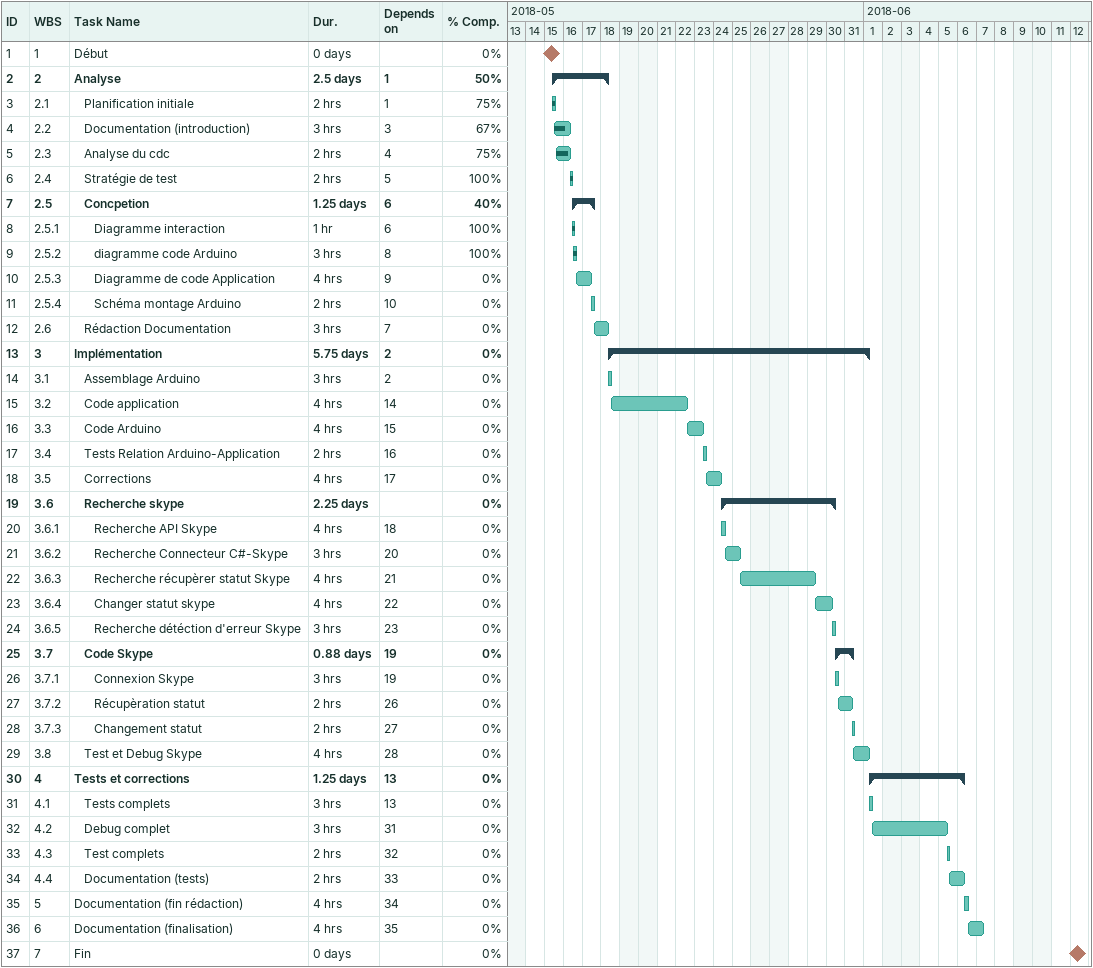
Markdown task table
| ID | WBS | Task | Duration | Start | Finish | Predecessors | % complete |
|---|---|---|---|---|---|---|---|
| 1 | 1 | Début | 0d | 2018-05-15 | 2018-05-15 |  | 0 |
| 2 | 2 | **Analyse** | 2.5d | 2018-05-15 | 2018-05-18 | 1 | 50 |
| 3 | 2.1 | Planification initiale | 2h | 2018-05-15 | 2018-05-15 | 1 | 75 |
| 4 | 2.2 | Documentation (introduction) | 3h | 2018-05-15 | 2018-05-16 | 3 | 67 |
| 5 | 2.3 | Analyse du cdc | 2h | 2018-05-15 | 2018-05-16 | 4 | 75 |
| 6 | 2.4 | Stratégie de test | 2h | 2018-05-16 | 2018-05-16 | 5 | 100 |
| 7 | 2.5 | **Concpetion** | 1.25d | 2018-05-16 | 2018-05-17 | 6 | 40 |
| 8 | 2.5.1 | Diagramme interaction | 1h | 2018-05-16 | 2018-05-16 | 6 | 100 |
| 9 | 2.5.2 | diagramme code Arduino | 3h | 2018-05-16 | 2018-05-16 | 8 | 100 |
| 10 | 2.5.3 | Diagramme de code Application | 4h | 2018-05-16 | 2018-05-17 | 9 | 0 |
| 11 | 2.5.4 | Schéma montage Arduino | 2h | 2018-05-17 | 2018-05-17 | 10 | 0 |
| 12 | 2.6 | Rédaction Documentation | 3h | 2018-05-17 | 2018-05-18 | 7 | 0 |
| 13 | 3 | **Implémentation** | 5.75d | 2018-05-18 | 2018-06-01 | 2 | 0 |
| 14 | 3.1 | Assemblage Arduino | 3h | 2018-05-18 | 2018-05-18 | 2 | 0 |
| 15 | 3.2 | Code application | 4h | 2018-05-18 | 2018-05-22 | 14 | 0 |
| 16 | 3.3 | Code Arduino | 4h | 2018-05-22 | 2018-05-23 | 15 | 0 |
| 17 | 3.4 | Tests Relation Arduino-Application | 2h | 2018-05-23 | 2018-05-23 | 16 | 0 |
| 18 | 3.5 | Corrections | 4h | 2018-05-23 | 2018-05-24 | 17 | 0 |
| 19 | 3.6 | **Recherche skype** | 2.25d | 2018-05-24 | 2018-05-30 |  | 0 |
| 20 | 3.6.1 | Recherche API Skype | 4h | 2018-05-24 | 2018-05-24 | 18 | 0 |
| 21 | 3.6.2 | Recherche Connecteur C#-Skype | 3h | 2018-05-24 | 2018-05-25 | 20 | 0 |
| 22 | 3.6.3 | Recherche récupèrer statut Skype | 4h | 2018-05-25 | 2018-05-29 | 21 | 0 |
| 23 | 3.6.4 | Changer statut skype | 4h | 2018-05-29 | 2018-05-30 | 22 | 0 |
| 24 | 3.6.5 | Recherche détéction d'erreur Skype | 3h | 2018-05-30 | 2018-05-30 | 23 | 0 |
| 25 | 3.7 | **Code Skype** | 0.88d | 2018-05-30 | 2018-05-31 | 19 | 0 |
| 26 | 3.7.1 | Connexion Skype | 3h | 2018-05-30 | 2018-05-30 | 19 | 0 |
| 27 | 3.7.2 | Récupèration statut | 2h | 2018-05-30 | 2018-05-31 | 26 | 0 |
| 28 | 3.7.3 | Changement statut | 2h | 2018-05-31 | 2018-05-31 | 27 | 0 |
| 29 | 3.8 | Test et Debug Skype | 4h | 2018-05-31 | 2018-06-01 | 28 | 0 |
| 30 | 4 | **Tests et corrections** | 1.25d | 2018-06-01 | 2018-06-06 | 13 | 0 |
| 31 | 4.1 | Tests complets | 3h | 2018-06-01 | 2018-06-01 | 13 | 0 |
| 32 | 4.2 | Debug complet | 3h | 2018-06-01 | 2018-06-05 | 31 | 0 |
| 33 | 4.3 | Test complets | 2h | 2018-06-05 | 2018-06-05 | 32 | 0 |
| 34 | 4.4 | Documentation (tests) | 2h | 2018-06-05 | 2018-06-06 | 33 | 0 |
| 35 | 5 | Documentation (fin rédaction) | 4h | 2018-06-06 | 2018-06-06 | 34 | 0 |
| 36 | 6 | Documentation (finalisation) | 4h | 2018-06-06 | 2018-06-07 | 35 | 0 |
| 37 | 7 | Fin | 0d | 2018-06-12 | 2018-06-12 |  | 0 |
